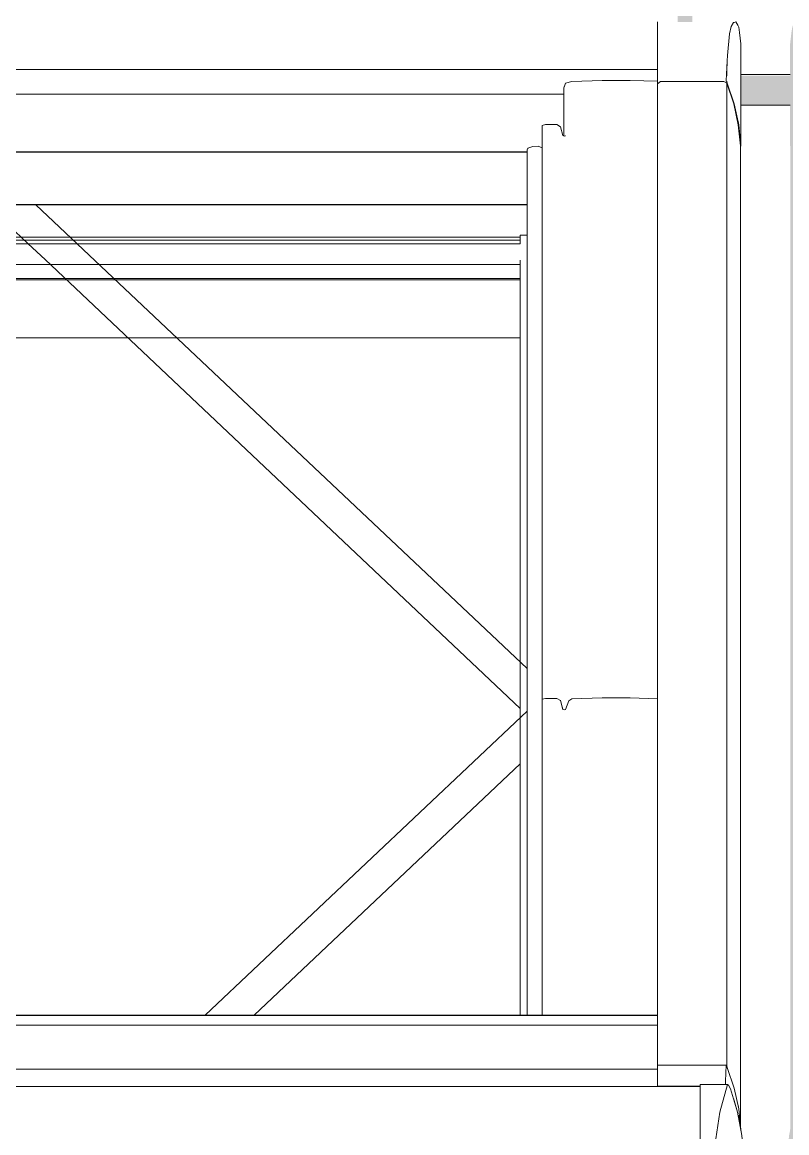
# Model space of a CAD drawing. Header units: metres. Extents: x -208 to 1512, y -277 to 123.
# Drawn here: x 829.482 to 829.926, y -3.63 to -2.984 of the extents above; entities that cross this region are included whole.
import ezdxf

# ---------------------------------------------------------------- set-up
doc = ezdxf.new("R2010")
doc.units = ezdxf.units.M
doc.header["$MEASUREMENT"] = 0
doc.linetypes.add('Wipeout_Contour', pattern=[1, 0, -1])
doc.layers.add('325 Dachfenster', color=7, linetype='Continuous')
doc.layers.add('918 Lageplan Beschriftung.x', color=7, linetype='Continuous')

# ---------------------------------------------------------------- blocks, each defined once
blk = doc.blocks.new('VELUX SlopeRoofBundle[41]_5', base_point=(825.25728, 0))
at = {"color": 254, "linetype": 'Wipeout_Contour', "lineweight": 0, "ltscale": 6635.8363}
blk.add_wipeout([(829.08487, -2.95926), (829.08525, -2.98422), (829.09693, -2.98422), (829.09693, -3.01187), (829.85133, -3.01187), (829.85133, -2.98422), (829.86301, -2.98422), (829.86339, -2.95926)], dxfattribs=at).dxf.layer = '325 Dachfenster'
at = {"color": 254, "linetype": 'Wipeout_Contour', "lineweight": 0, "ltscale": 3319.650442}
blk.add_wipeout([(829.89983, -3.01541), (829.91413, -3.01541), (829.91413, -3.01484), (829.89983, -3.01484)], dxfattribs=at).dxf.layer = '325 Dachfenster'
at = {"color": 254, "linetype": 'Wipeout_Contour', "lineweight": 0, "ltscale": 2488.914647}
blk.add_wipeout([(829.79783, -3.01983), (829.79683, -3.02258), (829.79784, -3.01991)], dxfattribs=at).dxf.layer = '325 Dachfenster'
at = {"color": 254, "linetype": 'Wipeout_Contour', "lineweight": 0, "ltscale": 5810.826698}
blk.add_wipeout([(829.89983, -3.05626), (829.89963, -3.05641), (829.89963, -3.06787), (829.91413, -3.06787), (829.91413, -3.03252), (829.89983, -3.03252), (829.89983, -3.04873)], dxfattribs=at).dxf.layer = '325 Dachfenster'
at = {"color": 254, "linetype": 'Wipeout_Contour', "lineweight": 0, "ltscale": 6639.848875}
blk.add_wipeout([(829.77603, -3.05769), (829.77553, -3.05854), (829.77553, -3.05967), (829.77563, -3.05967), (829.77563, -3.08153), (829.77553, -3.0818), (829.77553, -3.56164), (829.77603, -3.56164)], dxfattribs=at).dxf.layer = '325 Dachfenster'
at = {"color": 254, "linetype": 'Wipeout_Contour', "lineweight": 0, "ltscale": 8301.601167}
blk.add_wipeout([(829.91413, -3.0917), (829.89963, -3.0917), (829.89963, -3.62657), (829.89983, -3.62845), (829.89983, -3.62846), (829.90043, -3.63161), (829.90173, -3.64552), (829.90173, -3.66149), (829.90176, -3.70979), (829.91413, -3.70979)], dxfattribs=at).dxf.layer = '325 Dachfenster'
at = {"color": 254, "linetype": 'Wipeout_Contour', "lineweight": 0, "ltscale": 3319.18777}
blk.add_wipeout([(829.79283, -3.37752), (829.78623, -3.37752), (829.78623, -3.56164), (829.79283, -3.56164)], dxfattribs=at).dxf.layer = '325 Dachfenster'
at = {"color": 254, "linetype": 'Wipeout_Contour', "lineweight": 0, "ltscale": 3319.216229}
blk.add_wipeout([(829.79623, -3.56164), (829.79703, -3.56164), (829.79703, -3.38423), (829.79623, -3.38395)], dxfattribs=at).dxf.layer = '325 Dachfenster'
at = {"color": 254, "linetype": 'Wipeout_Contour', "lineweight": 0, "ltscale": 9957.985069}
blk.add_wipeout([(829.89297, -3.75667), (829.89373, -3.75858), (829.89373, -3.60447), (829.89263, -3.6023), (829.89199, -3.60202), (829.88749, -3.618), (829.8846, -3.63738), (829.88332, -3.65986), (829.88375, -3.68525), (829.88583, -3.71311), (829.88957, -3.74323), (829.89089, -3.74981)], dxfattribs=at).dxf.layer = '325 Dachfenster'
at = {"color": 254, "linetype": 'Wipeout_Contour', "lineweight": 0, "ltscale": 12447.806568}
blk.add_wipeout([(829.87151, -2.98422), (829.89683, -2.98422), (829.89814, -2.98607), (829.89853, -2.98718), (829.89907, -2.99035), (829.89983, -2.99685), (829.89983, -3.01484), (829.91413, -3.01484), (829.91413, -2.95558), (829.90177, -2.95558), (829.90177, -2.95834), (829.90176, -2.96046), (829.87613, -2.96046), (829.87613, -2.95926), (829.87214, -2.95926)], dxfattribs=at).dxf.layer = '325 Dachfenster'
at = {"color": 254, "linetype": 'Wipeout_Contour', "lineweight": 0, "ltscale": 3319.650859}
blk.add_wipeout([(829.91413, -3.06787), (829.89963, -3.06787), (829.89963, -3.07367), (829.91413, -3.07367)], dxfattribs=at).dxf.layer = '325 Dachfenster'
at = {"color": 254, "linetype": 'Wipeout_Contour', "lineweight": 0, "ltscale": 3319.170782}
blk.add_wipeout([(829.78433, -3.56164), (829.78623, -3.56164), (829.78623, -3.37752), (829.78433, -3.37801)], dxfattribs=at).dxf.layer = '325 Dachfenster'
at = {"color": 254, "linetype": 'Wipeout_Contour', "lineweight": 0, "ltscale": 3319.219428}
blk.add_wipeout([(829.79703, -3.56164), (829.79783, -3.56164), (829.79783, -3.38402), (829.79703, -3.38423)], dxfattribs=at).dxf.layer = '325 Dachfenster'
at = {"color": 254, "linetype": 'Wipeout_Contour', "lineweight": 0, "ltscale": 4149.750283}
blk.add_wipeout([(829.89373, -3.75858), (829.89485, -3.76324), (829.89783, -3.77361), (829.89783, -3.61796), (829.89373, -3.60447)], dxfattribs=at).dxf.layer = '325 Dachfenster'
at = {"color": 254, "linetype": 'Wipeout_Contour', "lineweight": 0, "ltscale": 3319.811231}
blk.add_wipeout([(829.87613, -3.618), (829.87613, -3.63738), (829.8846, -3.63738), (829.88749, -3.618)], dxfattribs=at).dxf.layer = '325 Dachfenster'
at = {"color": 254, "linetype": 'Wipeout_Contour', "lineweight": 0, "ltscale": 3319.707642}
blk.add_wipeout([(829.92843, -3.01484), (829.91413, -3.01484), (829.91413, -3.01541), (829.92843, -3.01541)], dxfattribs=at).dxf.layer = '325 Dachfenster'
at = {"color": 254, "linetype": 'Wipeout_Contour', "lineweight": 0, "ltscale": 4978.605594}
blk.add_wipeout([(829.92843, -3.03252), (829.91413, -3.03252), (829.91413, -3.06787), (829.92863, -3.06787), (829.92863, -3.05641), (829.92843, -3.05626)], dxfattribs=at).dxf.layer = '325 Dachfenster'
at = {"color": 254, "linetype": 'Wipeout_Contour', "lineweight": 0, "ltscale": 3319.159694}
blk.add_wipeout([(829.78193, -3.05649), (829.78193, -3.56164), (829.78433, -3.56164), (829.78433, -3.05731)], dxfattribs=at).dxf.layer = '325 Dachfenster'
at = {"color": 254, "linetype": 'Wipeout_Contour', "lineweight": 0, "ltscale": 3319.651035}
blk.add_wipeout([(829.91413, -3.07367), (829.89963, -3.07367), (829.89963, -3.0917), (829.91413, -3.0917)], dxfattribs=at).dxf.layer = '325 Dachfenster'
at = {"color": 254, "linetype": 'Wipeout_Contour', "lineweight": 0, "ltscale": 3319.225103}
blk.add_wipeout([(829.79783, -3.56164), (829.79983, -3.56164), (829.79983, -3.37886), (829.79783, -3.38402)], dxfattribs=at).dxf.layer = '325 Dachfenster'
at = {"color": 254, "linetype": 'Wipeout_Contour', "lineweight": 0, "ltscale": 3319.847841}
blk.add_wipeout([(829.87613, -3.60202), (829.87613, -3.618), (829.88749, -3.618), (829.89199, -3.60202)], dxfattribs=at).dxf.layer = '325 Dachfenster'
at = {"color": 254, "linetype": 'Wipeout_Contour', "lineweight": 0, "ltscale": 4149.777155}
blk.add_wipeout([(829.89783, -3.61796), (829.89783, -3.77361), (829.89851, -3.77738), (829.90043, -3.78697), (829.90043, -3.63161)], dxfattribs=at).dxf.layer = '325 Dachfenster'
at = {"color": 254, "linetype": 'Wipeout_Contour', "lineweight": 0, "ltscale": 12449.766849}
blk.add_wipeout([(829.91413, -3.01484), (829.92843, -3.01484), (829.92843, -2.99685), (829.9292, -2.99035), (829.92973, -2.98718), (829.93013, -2.98607), (829.93143, -2.98422), (829.95676, -2.98422), (829.95613, -2.95926), (829.95213, -2.95926), (829.95213, -2.96046), (829.9265, -2.96046), (829.9265, -2.95834), (829.9265, -2.95558), (829.91413, -2.95558)], dxfattribs=at).dxf.layer = '325 Dachfenster'
at = {"color": 254, "linetype": 'Wipeout_Contour', "lineweight": 0, "ltscale": 3319.136895}
blk.add_wipeout([(829.77603, -3.05769), (829.77603, -3.56164), (829.77883, -3.56164), (829.77883, -3.05656)], dxfattribs=at).dxf.layer = '325 Dachfenster'
at = {"color": 254, "linetype": 'Wipeout_Contour', "lineweight": 0, "ltscale": 3319.709035}
blk.add_wipeout([(829.92863, -3.07367), (829.91413, -3.07367), (829.91413, -3.0917), (829.92863, -3.0917)], dxfattribs=at).dxf.layer = '325 Dachfenster'
at = {"color": 254, "linetype": 'Wipeout_Contour', "lineweight": 0, "ltscale": 3319.212103}
blk.add_wipeout([(829.79493, -3.56164), (829.79623, -3.56164), (829.79623, -3.38395), (829.79493, -3.37879)], dxfattribs=at).dxf.layer = '325 Dachfenster'
at = {"color": 254, "linetype": 'Wipeout_Contour', "lineweight": 0, "ltscale": 3319.232597}
blk.add_wipeout([(829.79983, -3.56164), (829.80163, -3.56164), (829.80163, -3.3778), (829.79983, -3.37886)], dxfattribs=at).dxf.layer = '325 Dachfenster'
at = {"color": 254, "linetype": 'Wipeout_Contour', "lineweight": 0, "ltscale": 4979.489205}
blk.add_wipeout([(829.89093, -3.59999), (829.89093, -3.60202), (829.89183, -3.60202), (829.89183, -3.59208), (829.89138, -3.5909), (829.8913, -3.59082)], dxfattribs=at).dxf.layer = '325 Dachfenster'
at = {"color": 254, "linetype": 'Wipeout_Contour', "lineweight": 0, "ltscale": 3319.486821}
blk.add_wipeout([(829.87613, -3.60294), (829.85133, -3.60294), (829.85133, -3.60322), (829.87613, -3.60322)], dxfattribs=at).dxf.layer = '325 Dachfenster'
at = {"color": 254, "linetype": 'Wipeout_Contour', "lineweight": 0, "ltscale": 3317.92891}
blk.add_wipeout([(829.87613, -3.61935), (829.07213, -3.61935), (829.07213, -3.64056), (829.87613, -3.64056)], dxfattribs=at).dxf.layer = '325 Dachfenster'
at = {"color": 254, "linetype": 'Wipeout_Contour', "lineweight": 0, "ltscale": 3319.148683}
blk.add_wipeout([(829.77883, -3.05656), (829.77883, -3.56164), (829.78193, -3.56164), (829.78193, -3.05649)], dxfattribs=at).dxf.layer = '325 Dachfenster'
at = {"color": 254, "linetype": 'Wipeout_Contour', "lineweight": 0, "ltscale": 3319.708858}
blk.add_wipeout([(829.92863, -3.06787), (829.91413, -3.06787), (829.91413, -3.07367), (829.92863, -3.07367)], dxfattribs=at).dxf.layer = '325 Dachfenster'
at = {"color": 254, "linetype": 'Wipeout_Contour', "lineweight": 0, "ltscale": 3317.920166}
blk.add_wipeout([(829.17273, -3.09043), (829.17273, -3.0905), (829.77553, -3.0905), (829.77553, -3.09043)], dxfattribs=at).dxf.layer = '325 Dachfenster'
at = {"color": 254, "linetype": 'Wipeout_Contour', "lineweight": 0, "ltscale": 8296.855886}
blk.add_wipeout([(829.91413, -3.70979), (829.92651, -3.70979), (829.92653, -3.66149), (829.92653, -3.64552), (829.92783, -3.63161), (829.92843, -3.62846), (829.92843, -3.62845), (829.92863, -3.62657), (829.92863, -3.0917), (829.91413, -3.0917)], dxfattribs=at).dxf.layer = '325 Dachfenster'
at = {"color": 254, "linetype": 'Wipeout_Contour', "lineweight": 0, "ltscale": 3319.2052}
blk.add_wipeout([(829.79283, -3.56164), (829.79493, -3.56164), (829.79493, -3.37879), (829.79283, -3.37752)], dxfattribs=at).dxf.layer = '325 Dachfenster'
at = {"color": 254, "linetype": 'Wipeout_Contour', "lineweight": 0, "ltscale": 3319.27138}
blk.add_wipeout([(829.80163, -3.56164), (829.81923, -3.56164), (829.81923, -3.37723), (829.80163, -3.3778)], dxfattribs=at).dxf.layer = '325 Dachfenster'
at = {"color": 254, "linetype": 'Wipeout_Contour', "lineweight": 0, "ltscale": 5810.097007}
blk.add_wipeout([(829.89183, -3.59208), (829.89183, -3.60202), (829.89199, -3.60202), (829.89263, -3.6023), (829.89373, -3.60447), (829.89583, -3.61138), (829.89583, -3.60403)], dxfattribs=at).dxf.layer = '325 Dachfenster'
at = {"color": 254, "linetype": 'Wipeout_Contour', "lineweight": 0, "ltscale": 3319.183652}
blk.add_wipeout([(829.78623, -3.04383), (829.78623, -3.37752), (829.79283, -3.37752), (829.79283, -3.04383)], dxfattribs=at).dxf.layer = '325 Dachfenster'
at = {"color": 254, "linetype": 'Wipeout_Contour', "lineweight": 0, "ltscale": 3319.212149}
blk.add_wipeout([(829.79703, -3.05055), (829.79623, -3.05027), (829.79623, -3.38395), (829.79703, -3.38423)], dxfattribs=at).dxf.layer = '325 Dachfenster'
at = {"color": 254, "linetype": 'Wipeout_Contour', "lineweight": 0, "ltscale": 3317.919791}
blk.add_wipeout([(829.17263, -3.07049), (829.77563, -3.07049), (829.77563, -3.05988), (829.17263, -3.05988)], dxfattribs=at).dxf.layer = '325 Dachfenster'
at = {"color": 254, "linetype": 'Wipeout_Contour', "lineweight": 0, "ltscale": 3317.91997}
blk.add_wipeout([(829.17263, -3.07982), (829.77563, -3.07982), (829.77563, -3.0748), (829.17263, -3.0748)], dxfattribs=at).dxf.layer = '325 Dachfenster'
at = {"color": 254, "linetype": 'Wipeout_Contour', "lineweight": 0, "ltscale": 3319.338966}
blk.add_wipeout([(829.81923, -3.56164), (829.83543, -3.56164), (829.83543, -3.37723), (829.81923, -3.37723)], dxfattribs=at).dxf.layer = '325 Dachfenster'
at = {"color": 254, "linetype": 'Wipeout_Contour', "lineweight": 0, "ltscale": 4979.033448}
blk.add_wipeout([(829.85133, -3.60294), (829.87613, -3.60294), (829.87613, -3.60202), (829.89093, -3.60202), (829.89093, -3.59999), (829.85133, -3.59999)], dxfattribs=at).dxf.layer = '325 Dachfenster'
at = {"color": 254, "linetype": 'Wipeout_Contour', "lineweight": 0, "ltscale": 4149.287303}
blk.add_wipeout([(829.89853, -3.6162), (829.89583, -3.60403), (829.89583, -3.61138), (829.89783, -3.61796), (829.89853, -3.62164)], dxfattribs=at).dxf.layer = '325 Dachfenster'
at = {"color": 254, "linetype": 'Wipeout_Contour', "lineweight": 0, "ltscale": 3319.166651}
blk.add_wipeout([(829.78623, -3.04383), (829.78433, -3.04433), (829.78433, -3.37801), (829.78623, -3.37752)], dxfattribs=at).dxf.layer = '325 Dachfenster'
at = {"color": 254, "linetype": 'Wipeout_Contour', "lineweight": 0, "ltscale": 4978.068663}
blk.add_wipeout([(829.79703, -3.05055), (829.79703, -3.38423), (829.79783, -3.38402), (829.79783, -3.0503), (829.79773, -3.05033), (829.79773, -3.05036)], dxfattribs=at).dxf.layer = '325 Dachfenster'
at = {"color": 254, "linetype": 'Wipeout_Contour', "lineweight": 0, "ltscale": 3317.919901}
blk.add_wipeout([(829.17263, -3.0748), (829.77563, -3.0748), (829.77563, -3.07049), (829.17263, -3.07049)], dxfattribs=at).dxf.layer = '325 Dachfenster'
at = {"color": 254, "linetype": 'Wipeout_Contour', "lineweight": 0, "ltscale": 6635.83974}
blk.add_wipeout([(829.17263, -3.08067), (829.17263, -3.08153), (829.17273, -3.0818), (829.17273, -3.08258), (829.77553, -3.08258), (829.77553, -3.0818), (829.77563, -3.08153), (829.77563, -3.08067)], dxfattribs=at).dxf.layer = '325 Dachfenster'
at = {"color": 254, "linetype": 'Wipeout_Contour', "lineweight": 0, "ltscale": 4978.123034}
blk.add_wipeout([(829.85133, -3.37775), (829.83543, -3.37723), (829.83543, -3.56164), (829.85133, -3.56164), (829.85133, -3.52738), (829.85133, -3.50489)], dxfattribs=at).dxf.layer = '325 Dachfenster'
at = {"color": 254, "linetype": 'Wipeout_Contour', "lineweight": 0, "ltscale": 3319.525805}
blk.add_wipeout([(829.85133, -3.59082), (829.85133, -3.59999), (829.89093, -3.59999), (829.8913, -3.59082)], dxfattribs=at).dxf.layer = '325 Dachfenster'
at = {"color": 254, "linetype": 'Wipeout_Contour', "lineweight": 0, "ltscale": 3317.928584}
blk.add_wipeout([(829.07213, -3.60322), (829.07213, -3.61935), (829.87613, -3.61935), (829.87613, -3.60322)], dxfattribs=at).dxf.layer = '325 Dachfenster'
at = {"color": 254, "linetype": 'Wipeout_Contour', "lineweight": 0, "ltscale": 3319.630762}
blk.add_wipeout([(829.89853, -3.6162), (829.89853, -3.62164), (829.89983, -3.62846), (829.89983, -3.62845)], dxfattribs=at).dxf.layer = '325 Dachfenster'
at = {"layer": '325 Dachfenster', "linetype": 'Continuous', "lineweight": 0, "flags": 128}
blk.add_lwpolyline([(829.87613, -3.82879), (829.87613, -3.82144), (829.87613, -3.81267), (829.87613, -3.80235), (829.87613, -3.79054), (829.87613, -3.77738), (829.87613, -3.76324), (829.87613, -3.75667), (829.87613, -3.74981), (829.87613, -3.74323), (829.87613, -3.71311), (829.87613, -3.68525), (829.87613, -3.65986), (829.87613, -3.63738), (829.87613, -3.618), (829.87613, -3.60202)], dxfattribs=at)
at = {"color": 254, "linetype": 'Wipeout_Contour', "lineweight": 0, "ltscale": 3319.512857}
blk.add_wipeout([(829.85303, -3.01893), (829.85303, -3.59082), (829.88983, -3.59082), (829.88983, -3.01893)], dxfattribs=at).dxf.layer = '325 Dachfenster'
at = {"color": 254, "linetype": 'Wipeout_Contour', "lineweight": 0, "ltscale": 4149.947138}
blk.add_wipeout([(829.89833, -3.04401), (829.89563, -3.03184), (829.89563, -3.60344), (829.89583, -3.60403), (829.89833, -3.6153)], dxfattribs=at).dxf.layer = '325 Dachfenster'
at = {"color": 254, "linetype": 'Wipeout_Contour', "lineweight": 0, "ltscale": 3319.220891}
blk.add_wipeout([(829.79783, -3.0503), (829.79783, -3.38402), (829.79983, -3.37886), (829.79983, -3.04514)], dxfattribs=at).dxf.layer = '325 Dachfenster'
at = {"color": 254, "linetype": 'Wipeout_Contour', "lineweight": 0, "ltscale": 11612.723477}
blk.add_wipeout([(829.16393, -3.05274), (829.16393, -3.05731), (829.16633, -3.05649), (829.16943, -3.05656), (829.17223, -3.05769), (829.17273, -3.05854), (829.17273, -3.05967), (829.77553, -3.05967), (829.77553, -3.05854), (829.77603, -3.05769), (829.77883, -3.05656), (829.78193, -3.05649), (829.78433, -3.05731), (829.78433, -3.05274)], dxfattribs=at).dxf.layer = '325 Dachfenster'
at = {"color": 254, "linetype": 'Wipeout_Contour', "lineweight": 0, "ltscale": 3317.920056}
blk.add_wipeout([(829.17273, -3.08258), (829.17273, -3.08364), (829.77553, -3.08364), (829.77553, -3.08258)], dxfattribs=at).dxf.layer = '325 Dachfenster'
at = {"color": 254, "linetype": 'Wipeout_Contour', "lineweight": 0, "ltscale": 3317.928345}
blk.add_wipeout([(829.09693, -3.59644), (829.09693, -3.59875), (829.85133, -3.59875), (829.85133, -3.59644)], dxfattribs=at).dxf.layer = '325 Dachfenster'
at = {"layer": '325 Dachfenster', "linetype": 'Continuous', "lineweight": 0, "flags": 128}
blk.add_lwpolyline([(829.78193, -3.05649), (829.78433, -3.05731)], dxfattribs=at)
at = {"color": 254, "linetype": 'Wipeout_Contour', "lineweight": 0, "ltscale": 3319.435869}
blk.add_wipeout([(829.85133, -3.02019), (829.85133, -3.59082), (829.85303, -3.59082), (829.85303, -3.01893)], dxfattribs=at).dxf.layer = '325 Dachfenster'
at = {"color": 254, "linetype": 'Wipeout_Contour', "lineweight": 0, "ltscale": 4149.953562}
blk.add_wipeout([(829.89563, -3.03184), (829.89163, -3.01989), (829.89163, -3.59156), (829.89183, -3.59208), (829.89563, -3.60344)], dxfattribs=at).dxf.layer = '325 Dachfenster'
at = {"color": 254, "linetype": 'Wipeout_Contour', "lineweight": 0, "ltscale": 3319.20789}
blk.add_wipeout([(829.79493, -3.0451), (829.79493, -3.37879), (829.79623, -3.38395), (829.79623, -3.05027)], dxfattribs=at).dxf.layer = '325 Dachfenster'
at = {"color": 254, "linetype": 'Wipeout_Contour', "lineweight": 0, "ltscale": 3319.228457}
blk.add_wipeout([(829.79983, -3.04514), (829.79983, -3.37886), (829.80163, -3.3778), (829.80163, -3.04408)], dxfattribs=at).dxf.layer = '325 Dachfenster'
at = {"color": 254, "linetype": 'Wipeout_Contour', "lineweight": 0, "ltscale": 3317.919711}
blk.add_wipeout([(829.17263, -3.05967), (829.17263, -3.05988), (829.77563, -3.05988), (829.77563, -3.05967)], dxfattribs=at).dxf.layer = '325 Dachfenster'
at = {"color": 254, "linetype": 'Wipeout_Contour', "lineweight": 0, "ltscale": 3317.920014}
blk.add_wipeout([(829.17263, -3.07982), (829.17263, -3.08067), (829.77563, -3.08067), (829.77563, -3.07982)], dxfattribs=at).dxf.layer = '325 Dachfenster'
at = {"color": 254, "linetype": 'Wipeout_Contour', "lineweight": 0, "ltscale": 3317.928428}
blk.add_wipeout([(829.09693, -3.6015), (829.09693, -3.60322), (829.85133, -3.60322), (829.85133, -3.6015)], dxfattribs=at).dxf.layer = '325 Dachfenster'
at = {"layer": '325 Dachfenster', "linetype": 'Continuous', "lineweight": 0, "flags": 128}
for points in [[(829.17263, -3.05967), (829.77563, -3.05967)], [(829.77553, -3.05854), (829.77603, -3.05769)], [(829.77553, -3.05854), (829.77553, -3.05967)], [(829.77563, -3.05988), (829.77563, -3.05967)], [(829.77603, -3.05769), (829.77883, -3.05656)], [(829.77883, -3.05656), (829.78193, -3.05649)], [(829.79623, -3.38395), (829.79703, -3.38423)], [(829.79703, -3.38423), (829.79783, -3.38402)], [(829.89199, -3.60202), (829.87613, -3.60202)], [(829.89199, -3.60202), (829.89263, -3.6023)]]:
    blk.add_lwpolyline(points, dxfattribs=at)
at = {"color": 254, "linetype": 'Wipeout_Contour', "lineweight": 0, "ltscale": 4978.717729}
blk.add_wipeout([(829.88983, -3.01893), (829.88983, -3.59082), (829.8913, -3.59082), (829.89138, -3.5909), (829.89163, -3.59156), (829.89163, -3.01989)], dxfattribs=at).dxf.layer = '325 Dachfenster'
at = {"color": 254, "linetype": 'Wipeout_Contour', "lineweight": 0, "ltscale": 3319.201054}
blk.add_wipeout([(829.79493, -3.0451), (829.79283, -3.04383), (829.79283, -3.37752), (829.79493, -3.37879)], dxfattribs=at).dxf.layer = '325 Dachfenster'
at = {"color": 254, "linetype": 'Wipeout_Contour', "lineweight": 0, "ltscale": 3319.267246}
blk.add_wipeout([(829.80163, -3.04408), (829.80163, -3.3778), (829.81923, -3.37723), (829.81923, -3.04351)], dxfattribs=at).dxf.layer = '325 Dachfenster'
at = {"color": 254, "linetype": 'Wipeout_Contour', "lineweight": 0, "ltscale": 4149.878335}
blk.add_wipeout([(829.89963, -3.05626), (829.89833, -3.04401), (829.89833, -3.6153), (829.89853, -3.6162), (829.89963, -3.62657)], dxfattribs=at).dxf.layer = '325 Dachfenster'
at = {"color": 254, "linetype": 'Wipeout_Contour', "lineweight": 0, "ltscale": 3317.920069}
blk.add_wipeout([(829.17273, -3.08364), (829.17273, -3.08428), (829.77553, -3.08428), (829.77553, -3.08364)], dxfattribs=at).dxf.layer = '325 Dachfenster'
at = {"color": 254, "linetype": 'Wipeout_Contour', "lineweight": 0, "ltscale": 3317.927776}
blk.add_wipeout([(829.09693, -3.56177), (829.09693, -3.56751), (829.85133, -3.56751), (829.85133, -3.56177)], dxfattribs=at).dxf.layer = '325 Dachfenster'
at = {"color": 254, "linetype": 'Wipeout_Contour', "lineweight": 0, "ltscale": 3317.928389}
blk.add_wipeout([(829.85133, -3.59875), (829.09693, -3.59875), (829.09693, -3.6015), (829.85133, -3.6015)], dxfattribs=at).dxf.layer = '325 Dachfenster'
at = {"layer": '325 Dachfenster', "linetype": 'Continuous', "lineweight": 0, "flags": 128}
for points in [[(829.78433, -3.37801), (829.78623, -3.37752), (829.79283, -3.37752)], [(829.79283, -3.37752), (829.79493, -3.37879)], [(829.79493, -3.37879), (829.79623, -3.38395)], [(829.79783, -3.38402), (829.79983, -3.37886)], [(829.79983, -3.37886), (829.80163, -3.3778)], [(829.8913, -3.59082), (829.89093, -3.59999), (829.89093, -3.60202)], [(829.8913, -3.59082), (829.89138, -3.5909)], [(829.89138, -3.5909), (829.89183, -3.59208), (829.89583, -3.60403), (829.89853, -3.6162), (829.89983, -3.62845)], [(829.90176, -3.82879), (829.90176, -3.82144), (829.90175, -3.81267), (829.90174, -3.80235), (829.90173, -3.79916), (829.90078, -3.79054), (829.90043, -3.78697), (829.89851, -3.77738), (829.89783, -3.77361), (829.89485, -3.76324), (829.89373, -3.75858), (829.89297, -3.75667), (829.89089, -3.74981), (829.88957, -3.74323), (829.88583, -3.71311), (829.88375, -3.68525), (829.88332, -3.65986), (829.8846, -3.63738), (829.88749, -3.618), (829.89199, -3.60202)], [(829.89263, -3.6023), (829.89373, -3.60447), (829.89783, -3.61796), (829.90043, -3.63161), (829.90173, -3.64552), (829.90173, -3.64685)], [(829.07213, -3.60322), (829.87613, -3.60322)], [(829.85133, -3.60322), (829.85133, -3.60294)], [(829.85133, -3.60294), (829.87613, -3.60294)], [(829.89983, -3.62846), (829.89983, -3.62845)]]:
    blk.add_lwpolyline(points, dxfattribs=at)
at = {"color": 254, "linetype": 'Wipeout_Contour', "lineweight": 0, "ltscale": 5808.159392}
blk.add_wipeout([(829.79783, -3.05023), (829.79683, -3.02258), (829.79683, -3.05048), (829.79703, -3.05055), (829.79773, -3.05036), (829.79773, -3.05033), (829.7978, -3.05031)], dxfattribs=at).dxf.layer = '325 Dachfenster'
at = {"color": 254, "linetype": 'Wipeout_Contour', "lineweight": 0, "ltscale": 3319.334843}
blk.add_wipeout([(829.83543, -3.04351), (829.81923, -3.04351), (829.81923, -3.37723), (829.83543, -3.37723)], dxfattribs=at).dxf.layer = '325 Dachfenster'
at = {"color": 254, "linetype": 'Wipeout_Contour', "lineweight": 0, "ltscale": 3317.920125}
blk.add_wipeout([(829.17273, -3.09043), (829.77553, -3.09043), (829.77553, -3.08499), (829.17273, -3.08499)], dxfattribs=at).dxf.layer = '325 Dachfenster'
at = {"color": 254, "linetype": 'Wipeout_Contour', "lineweight": 0, "ltscale": 3317.927725}
blk.add_wipeout([(829.85133, -3.56164), (829.09693, -3.56164), (829.09693, -3.56177), (829.85133, -3.56177)], dxfattribs=at).dxf.layer = '325 Dachfenster'
at = {"color": 254, "linetype": 'Wipeout_Contour', "lineweight": 0, "ltscale": 3317.927838}
blk.add_wipeout([(829.09693, -3.56903), (829.85133, -3.56903), (829.85133, -3.56751), (829.09693, -3.56751)], dxfattribs=at).dxf.layer = '325 Dachfenster'
at = {"color": 254, "linetype": 'Wipeout_Contour', "lineweight": 0, "ltscale": 3317.928308}
blk.add_wipeout([(829.85133, -3.59448), (829.09693, -3.59448), (829.09693, -3.59644), (829.85133, -3.59644)], dxfattribs=at).dxf.layer = '325 Dachfenster'
at = {"color": 254, "linetype": 'Wipeout_Contour', "lineweight": 0, "ltscale": 3319.545721}
blk.add_wipeout([(829.79784, -3.01991), (829.79683, -3.02258), (829.79783, -3.05023), (829.79983, -3.04514)], dxfattribs=at).dxf.layer = '325 Dachfenster'
at = {"color": 254, "linetype": 'Wipeout_Contour', "lineweight": 0, "ltscale": 3319.399044}
blk.add_wipeout([(829.83543, -3.04351), (829.83543, -3.37723), (829.85133, -3.37775), (829.85133, -3.04403)], dxfattribs=at).dxf.layer = '325 Dachfenster'
at = {"color": 254, "linetype": 'Wipeout_Contour', "lineweight": 0, "ltscale": 3317.920079}
blk.add_wipeout([(829.17273, -3.08499), (829.77553, -3.08499), (829.77553, -3.08428), (829.17273, -3.08428)], dxfattribs=at).dxf.layer = '325 Dachfenster'
at = {"color": 254, "linetype": 'Wipeout_Contour', "lineweight": 0, "ltscale": 2488.557821}
blk.add_wipeout([(829.77553, -3.0905), (829.49001, -3.0905), (829.77553, -3.36016)], dxfattribs=at).dxf.layer = '325 Dachfenster'
at = {"color": 254, "linetype": 'Wipeout_Contour', "lineweight": 0, "ltscale": 2488.664148}
blk.add_wipeout([(829.77553, -3.3849), (829.58839, -3.56164), (829.77553, -3.56164)], dxfattribs=at).dxf.layer = '325 Dachfenster'
at = {"color": 254, "linetype": 'Wipeout_Contour', "lineweight": 0, "ltscale": 3317.927905}
blk.add_wipeout([(829.09693, -3.57098), (829.09693, -3.57329), (829.85133, -3.57329), (829.85133, -3.57098)], dxfattribs=at).dxf.layer = '325 Dachfenster'
at = {"color": 254, "linetype": 'Wipeout_Contour', "lineweight": 0, "ltscale": 3317.928278}
blk.add_wipeout([(829.09693, -3.59296), (829.09693, -3.59448), (829.85133, -3.59448), (829.85133, -3.59296)], dxfattribs=at).dxf.layer = '325 Dachfenster'
at = {"layer": '325 Dachfenster', "linetype": 'Continuous', "lineweight": 0, "flags": 128}
for points in [[(829.77563, -3.08153), (829.77563, -3.08067), (829.77563, -3.07982), (829.77563, -3.0748), (829.77563, -3.07049), (829.77563, -3.05988)], [(829.80163, -3.3778), (829.81923, -3.37723), (829.83543, -3.37723), (829.85133, -3.37775)]]:
    blk.add_lwpolyline(points, dxfattribs=at)
at = {"color": 254, "linetype": 'Wipeout_Contour', "lineweight": 0, "ltscale": 3319.264453}
blk.add_wipeout([(829.81923, -3.0182), (829.80163, -3.01876), (829.80163, -3.04408), (829.81923, -3.04351)], dxfattribs=at).dxf.layer = '325 Dachfenster'
at = {"color": 254, "linetype": 'Wipeout_Contour', "lineweight": 0, "ltscale": 6635.849832}
blk.add_wipeout([(829.17273, -3.3849), (829.35987, -3.56164), (829.58839, -3.56164), (829.77553, -3.3849), (829.77553, -3.36016), (829.49001, -3.0905), (829.45826, -3.0905), (829.17273, -3.36016)], dxfattribs=at).dxf.layer = '325 Dachfenster'
at = {"color": 254, "linetype": 'Wipeout_Contour', "lineweight": 0, "ltscale": 3317.927868}
blk.add_wipeout([(829.09693, -3.57098), (829.85133, -3.57098), (829.85133, -3.56903), (829.09693, -3.56903)], dxfattribs=at).dxf.layer = '325 Dachfenster'
at = {"color": 254, "linetype": 'Wipeout_Contour', "lineweight": 0, "ltscale": 3317.927999}
blk.add_wipeout([(829.09693, -3.5791), (829.85133, -3.5791), (829.85133, -3.57605), (829.09693, -3.57605)], dxfattribs=at).dxf.layer = '325 Dachfenster'
at = {"layer": '325 Dachfenster', "linetype": 'Continuous', "lineweight": 0, "flags": 128}
for points in [[(829.77553, -3.0818), (829.77553, -3.56164)], [(829.17273, -3.09043), (829.77553, -3.09043)], [(829.17273, -3.0905), (829.77553, -3.0905)], [(829.49001, -3.0905), (829.77553, -3.36016)], [(829.47413, -3.10238), (829.48559, -3.1132), (829.49532, -3.12239), (829.77157, -3.38328)], [(829.17683, -3.10931), (829.77143, -3.10931)], [(829.17683, -3.11101), (829.77143, -3.11101)], [(829.77163, -3.10825), (829.77143, -3.10846)], [(829.77143, -3.10846), (829.77143, -3.1132)], [(829.77553, -3.10825), (829.77163, -3.10825)], [(829.1767, -3.1132), (829.77157, -3.1132)], [(829.77143, -3.12267), (829.77143, -3.56164)], [(829.17683, -3.12522), (829.77143, -3.12522)], [(829.17683, -3.13335), (829.77143, -3.13335)], [(829.17683, -3.13413), (829.77143, -3.13413)], [(829.17683, -3.16786), (829.77143, -3.16786)], [(829.58839, -3.56164), (829.77553, -3.3849)], [(829.61684, -3.56164), (829.77157, -3.41552)], [(829.85133, -3.56164), (829.09693, -3.56164)], [(829.85133, -3.56751), (829.09693, -3.56751)]]:
    blk.add_lwpolyline(points, dxfattribs=at)
at = {"color": 254, "linetype": 'Wipeout_Contour', "lineweight": 0, "ltscale": 2488.916419}
blk.add_wipeout([(829.79783, -3.01983), (829.80163, -3.04408), (829.80163, -3.01876)], dxfattribs=at).dxf.layer = '325 Dachfenster'
at = {"color": 254, "linetype": 'Wipeout_Contour', "lineweight": 0, "ltscale": 3319.332075}
blk.add_wipeout([(829.81923, -3.0182), (829.81923, -3.04351), (829.83543, -3.04351), (829.83543, -3.0182)], dxfattribs=at).dxf.layer = '325 Dachfenster'
at = {"color": 254, "linetype": 'Wipeout_Contour', "lineweight": 0, "ltscale": 3317.927949}
blk.add_wipeout([(829.09693, -3.57329), (829.09693, -3.57605), (829.85133, -3.57605), (829.85133, -3.57329)], dxfattribs=at).dxf.layer = '325 Dachfenster'
at = {"color": 254, "linetype": 'Wipeout_Contour', "lineweight": 0, "ltscale": 2489.391745}
blk.add_wipeout([(829.79783, -3.01983), (829.79983, -3.04514), (829.80163, -3.04408)], dxfattribs=at).dxf.layer = '325 Dachfenster'
at = {"color": 254, "linetype": 'Wipeout_Contour', "lineweight": 0, "ltscale": 3319.396254}
blk.add_wipeout([(829.83543, -3.04351), (829.85133, -3.04403), (829.85133, -3.01871), (829.83543, -3.0182)], dxfattribs=at).dxf.layer = '325 Dachfenster'
at = {"color": 254, "linetype": 'Wipeout_Contour', "lineweight": 0, "ltscale": 3317.928055}
blk.add_wipeout([(829.09693, -3.58259), (829.85133, -3.58259), (829.85133, -3.5791), (829.09693, -3.5791)], dxfattribs=at).dxf.layer = '325 Dachfenster'
at = {"color": 254, "linetype": 'Wipeout_Contour', "lineweight": 0, "ltscale": 3317.919306}
blk.add_wipeout([(829.15143, -3.03818), (829.79683, -3.03818), (829.79683, -3.02622), (829.15143, -3.02622)], dxfattribs=at).dxf.layer = '325 Dachfenster'
at = {"color": 254, "linetype": 'Wipeout_Contour', "lineweight": 0, "ltscale": 3317.928117}
blk.add_wipeout([(829.85133, -3.58259), (829.09693, -3.58259), (829.09693, -3.58631), (829.85133, -3.58631)], dxfattribs=at).dxf.layer = '325 Dachfenster'
at = {"color": 254, "linetype": 'Wipeout_Contour', "lineweight": 0, "ltscale": 3317.919218}
blk.add_wipeout([(829.15143, -3.02615), (829.15143, -3.02622), (829.79683, -3.02622), (829.79683, -3.02615)], dxfattribs=at).dxf.layer = '325 Dachfenster'
at = {"color": 254, "linetype": 'Wipeout_Contour', "lineweight": 0, "ltscale": 13271.679107}
blk.add_wipeout([(829.15143, -3.03818), (829.15143, -3.05048), (829.15203, -3.05027), (829.15333, -3.04511), (829.15543, -3.04383), (829.16203, -3.04383), (829.16393, -3.04433), (829.16393, -3.05274), (829.78433, -3.05274), (829.78433, -3.04433), (829.78623, -3.04383), (829.79283, -3.04383), (829.79493, -3.0451), (829.79623, -3.05027), (829.79683, -3.05048), (829.79683, -3.03818)], dxfattribs=at).dxf.layer = '325 Dachfenster'
at = {"color": 254, "linetype": 'Wipeout_Contour', "lineweight": 0, "ltscale": 3317.928183}
blk.add_wipeout([(829.85133, -3.58631), (829.09693, -3.58631), (829.09693, -3.5902), (829.85133, -3.5902)], dxfattribs=at).dxf.layer = '325 Dachfenster'
at = {"layer": '325 Dachfenster', "linetype": 'Continuous', "lineweight": 0, "flags": 128}
for points in [[(829.78433, -3.04433), (829.78623, -3.04383), (829.79283, -3.04383)], [(829.78433, -3.04433), (829.78433, -3.37801), (829.78433, -3.56164)]]:
    blk.add_lwpolyline(points, dxfattribs=at)
at = {"color": 254, "linetype": 'Wipeout_Contour', "lineweight": 0, "ltscale": 13271.675882}
blk.add_wipeout([(829.85133, -3.01187), (829.09693, -3.01187), (829.09693, -3.01871), (829.11283, -3.0182), (829.12903, -3.0182), (829.14663, -3.01876), (829.15043, -3.01983), (829.15143, -3.02258), (829.15143, -3.02615), (829.79683, -3.02615), (829.79683, -3.02258), (829.79783, -3.01983), (829.80163, -3.01876), (829.81923, -3.0182), (829.83543, -3.0182), (829.85133, -3.01871)], dxfattribs=at).dxf.layer = '325 Dachfenster'
at = {"color": 254, "linetype": 'Wipeout_Contour', "lineweight": 0, "ltscale": 3320.191937}
blk.add_wipeout([(829.7978, -3.05031), (829.79783, -3.0503), (829.79983, -3.04514), (829.79783, -3.05023)], dxfattribs=at).dxf.layer = '325 Dachfenster'
at = {"color": 254, "linetype": 'Wipeout_Contour', "lineweight": 0, "ltscale": 3317.928231}
blk.add_wipeout([(829.09693, -3.59078), (829.09693, -3.59128), (829.85133, -3.59128), (829.85133, -3.59078)], dxfattribs=at).dxf.layer = '325 Dachfenster'
at = {"layer": '325 Dachfenster', "linetype": 'Continuous', "lineweight": 0, "flags": 128}
for points in [[(829.79683, -3.02258), (829.79783, -3.01983)], [(829.15143, -3.02615), (829.79683, -3.02615)], [(829.79683, -3.05048), (829.79683, -3.02258)], [(829.79283, -3.04383), (829.79493, -3.0451)], [(829.79493, -3.0451), (829.79623, -3.05027)], [(829.79623, -3.05027), (829.79703, -3.05055)], [(829.79703, -3.05055), (829.79773, -3.05036)], [(829.79773, -3.05036), (829.79773, -3.05033)], [(829.7978, -3.05031), (829.79783, -3.05023)]]:
    blk.add_lwpolyline(points, dxfattribs=at)
at = {"color": 254, "linetype": 'Wipeout_Contour', "lineweight": 0, "ltscale": 11615.394053}
blk.add_wipeout([(829.89141, -3.01879), (829.85133, -3.01879), (829.85133, -3.02019), (829.85303, -3.01893), (829.88983, -3.01893), (829.89163, -3.01989), (829.89563, -3.03184), (829.89833, -3.04401), (829.89963, -3.05626), (829.89963, -3.05641), (829.89983, -3.05626), (829.89853, -3.04401), (829.89583, -3.03184), (829.89183, -3.01989)], dxfattribs=at).dxf.layer = '325 Dachfenster'
at = {"color": 254, "linetype": 'Wipeout_Contour', "lineweight": 0, "ltscale": 3317.928257}
blk.add_wipeout([(829.09693, -3.59202), (829.09693, -3.59296), (829.85133, -3.59296), (829.85133, -3.59202)], dxfattribs=at).dxf.layer = '325 Dachfenster'
at = {"color": 254, "linetype": 'Wipeout_Contour', "lineweight": 0, "ltscale": 4148.923254}
blk.add_wipeout([(829.85133, -3.00365), (829.85133, -3.01836), (829.89133, -3.01836), (829.89183, -3.00685), (829.89196, -3.00365)], dxfattribs=at).dxf.layer = '325 Dachfenster'
at = {"color": 254, "linetype": 'Wipeout_Contour', "lineweight": 0, "ltscale": 3317.928246}
blk.add_wipeout([(829.09693, -3.59202), (829.85133, -3.59202), (829.85133, -3.59169), (829.09693, -3.59169)], dxfattribs=at).dxf.layer = '325 Dachfenster'
at = {"layer": '325 Dachfenster', "linetype": 'Continuous', "lineweight": 0, "flags": 128}
blk.add_lwpolyline([(829.09693, -3.01187), (829.85133, -3.01187)], dxfattribs=at)
at = {"color": 254, "linetype": 'Wipeout_Contour', "lineweight": 0, "ltscale": 3319.510072}
blk.add_wipeout([(829.85133, -3.01836), (829.85133, -3.01879), (829.89141, -3.01879), (829.89133, -3.01836)], dxfattribs=at).dxf.layer = '325 Dachfenster'
at = {"color": 254, "linetype": 'Wipeout_Contour', "lineweight": 0, "ltscale": 3317.928239}
blk.add_wipeout([(829.09693, -3.59169), (829.85133, -3.59169), (829.85133, -3.59128), (829.09693, -3.59128)], dxfattribs=at).dxf.layer = '325 Dachfenster'
at = {"layer": '325 Dachfenster', "linetype": 'Continuous', "lineweight": 0, "flags": 128}
for points in [[(829.79783, -3.01983), (829.80163, -3.01876), (829.81923, -3.0182), (829.83543, -3.0182), (829.85133, -3.01871)], [(829.85133, -3.01879), (829.85133, -3.01836)], [(829.85133, -3.02019), (829.85133, -3.01879)], [(829.85303, -3.01893), (829.85133, -3.02019)]]:
    blk.add_lwpolyline(points, dxfattribs=at)
at = {"color": 254, "linetype": 'Wipeout_Contour', "lineweight": 0, "ltscale": 3319.425046}
blk.add_wipeout([(829.89141, -3.01879), (829.89183, -3.01989), (829.89183, -3.00685), (829.89133, -3.01836)], dxfattribs=at).dxf.layer = '325 Dachfenster'
at = {"color": 254, "linetype": 'Wipeout_Contour', "lineweight": 0, "ltscale": 3317.928224}
blk.add_wipeout([(829.09693, -3.59055), (829.09693, -3.59071), (829.85133, -3.59071), (829.85133, -3.59055)], dxfattribs=at).dxf.layer = '325 Dachfenster'
at = {"color": 254, "linetype": 'Wipeout_Contour', "lineweight": 0, "ltscale": 3319.538964}
blk.add_wipeout([(829.85133, -3.00365), (829.89196, -3.00365), (829.89317, -2.99113), (829.85133, -2.99113)], dxfattribs=at).dxf.layer = '325 Dachfenster'
at = {"color": 254, "linetype": 'Wipeout_Contour', "lineweight": 0, "ltscale": 3317.92822}
blk.add_wipeout([(829.09693, -3.59055), (829.85133, -3.59055), (829.85133, -3.5902), (829.09693, -3.5902)], dxfattribs=at).dxf.layer = '325 Dachfenster'
at = {"color": 254, "linetype": 'Wipeout_Contour', "lineweight": 0, "ltscale": 6639.325766}
blk.add_wipeout([(829.89183, -3.00685), (829.89183, -3.01989), (829.89583, -3.03184), (829.89583, -2.98451), (829.89554, -2.98457), (829.89413, -2.98692), (829.89317, -2.99113), (829.89196, -3.00365)], dxfattribs=at).dxf.layer = '325 Dachfenster'
at = {"color": 254, "linetype": 'Wipeout_Contour', "lineweight": 0, "ltscale": 3317.928226}
blk.add_wipeout([(829.09693, -3.59078), (829.85133, -3.59078), (829.85133, -3.59071), (829.09693, -3.59071)], dxfattribs=at).dxf.layer = '325 Dachfenster'
at = {"layer": '325 Dachfenster', "linetype": 'Continuous', "lineweight": 0, "flags": 128}
for points in [[(829.85133, -3.02019), (829.85133, -3.59082)], [(829.88983, -3.01893), (829.85303, -3.01893)], [(829.89163, -3.01989), (829.88983, -3.01893)], [(829.89133, -3.01836), (829.89141, -3.01879)], [(829.89163, -3.01989), (829.89163, -3.59156)], [(829.85133, -3.59296), (829.09693, -3.59296)], [(829.85133, -3.60294), (829.85133, -3.59999), (829.85133, -3.59082)], [(829.8913, -3.59082), (829.85133, -3.59082)]]:
    blk.add_lwpolyline(points, dxfattribs=at)
at = {"color": 254, "linetype": 'Wipeout_Contour', "lineweight": 0, "ltscale": 4148.969969}
blk.add_wipeout([(829.89683, -2.98422), (829.85133, -2.98422), (829.85133, -2.98457), (829.89554, -2.98457), (829.89583, -2.98451)], dxfattribs=at).dxf.layer = '325 Dachfenster'
at = {"color": 254, "linetype": 'Wipeout_Contour', "lineweight": 0, "ltscale": 3319.546258}
blk.add_wipeout([(829.85133, -2.98692), (829.89413, -2.98692), (829.89554, -2.98457), (829.85133, -2.98457)], dxfattribs=at).dxf.layer = '325 Dachfenster'
at = {"color": 254, "linetype": 'Wipeout_Contour', "lineweight": 0, "ltscale": 3319.534596}
blk.add_wipeout([(829.85133, -2.98692), (829.85133, -2.99113), (829.89317, -2.99113), (829.89413, -2.98692)], dxfattribs=at).dxf.layer = '325 Dachfenster'
at = {"layer": '325 Dachfenster', "linetype": 'Continuous', "lineweight": 0, "flags": 128}
blk.add_lwpolyline([(829.85133, -3.01836), (829.85133, -3.00365), (829.85133, -2.99113), (829.85133, -2.98692), (829.85133, -2.98457), (829.85133, -2.98422)], dxfattribs=at)
at = {"color": 254, "linetype": 'Wipeout_Contour', "lineweight": 0, "ltscale": 4979.188793}
blk.add_wipeout([(829.89583, -3.03184), (829.89853, -3.04401), (829.89853, -2.98718), (829.89814, -2.98607), (829.89683, -2.98422), (829.89583, -2.98451)], dxfattribs=at).dxf.layer = '325 Dachfenster'
at = {"color": 254, "linetype": 'Wipeout_Contour', "lineweight": 0, "ltscale": 4149.612338}
blk.add_wipeout([(829.89853, -3.04401), (829.89983, -3.05626), (829.89983, -2.99685), (829.89907, -2.99035), (829.89853, -2.98718)], dxfattribs=at).dxf.layer = '325 Dachfenster'
at = {"layer": '325 Dachfenster', "linetype": 'Continuous', "lineweight": 0, "flags": 128}
for points in [[(829.89133, -3.01836), (829.89183, -3.00685), (829.89196, -3.00365), (829.89317, -2.99113), (829.89413, -2.98692), (829.89554, -2.98457), (829.89583, -2.98451), (829.89683, -2.98422), (829.89814, -2.98607), (829.89853, -2.98718), (829.89907, -2.99035), (829.89983, -2.99685)], [(829.89983, -3.05626), (829.89983, -2.99685)], [(829.92843, -3.01484), (829.91413, -3.01484), (829.89983, -3.01484)], [(829.89983, -3.05626), (829.89853, -3.04401), (829.89583, -3.03184), (829.89183, -3.01989), (829.89141, -3.01879)], [(829.89963, -3.05626), (829.89833, -3.04401), (829.89563, -3.03184), (829.89163, -3.01989)], [(829.92843, -3.03252), (829.91413, -3.03252), (829.89983, -3.03252)], [(829.89963, -3.05626), (829.89963, -3.62657)], [(829.89963, -3.05641), (829.89983, -3.05626)]]:
    blk.add_lwpolyline(points, dxfattribs=at)
blk = doc.blocks.new('Dachfläche_72_5', base_point=(830.80413, -2.19932))
at = {"layer": '325 Dachfenster', "linetype": 'Continuous', "lineweight": 0}
blk.add_blockref('VELUX SlopeRoofBundle[41]_5', (825.25728, 0), dxfattribs=at)

msp = doc.modelspace()

# ---------------------------------------------------------------- hatches: boundary and pattern name
at = {"layer": '918 Lageplan Beschriftung.x', "linetype": 'Continuous', "lineweight": 0, "true_color": 0x3f0000}
msp.add_hatch(color=18, dxfattribs=at).paths.add_polyline_path([(825.31254, -15.07), (830.63228, -15.07), (830.63228, -15.97), (838.86228, -15.97), (838.86228, -15.07), (844.19207, -15.07), (844.24254, 0.07), (838.34728, 0.07), (838.34728, 0.8), (831.14728, 0.8), (831.14728, 0.07), (825.25702, 0.07)])

# ---------------------------------------------------------------- next in the draw order: block references
at = {"layer": '325 Dachfenster', "color": 7, "linetype": 'Continuous', "lineweight": 13, "true_color": 0xf4f4f4}
msp.add_blockref('Dachfläche_72_5', (830.80413, -2.19932), dxfattribs=at)

doc.saveas('drawing.dxf')
